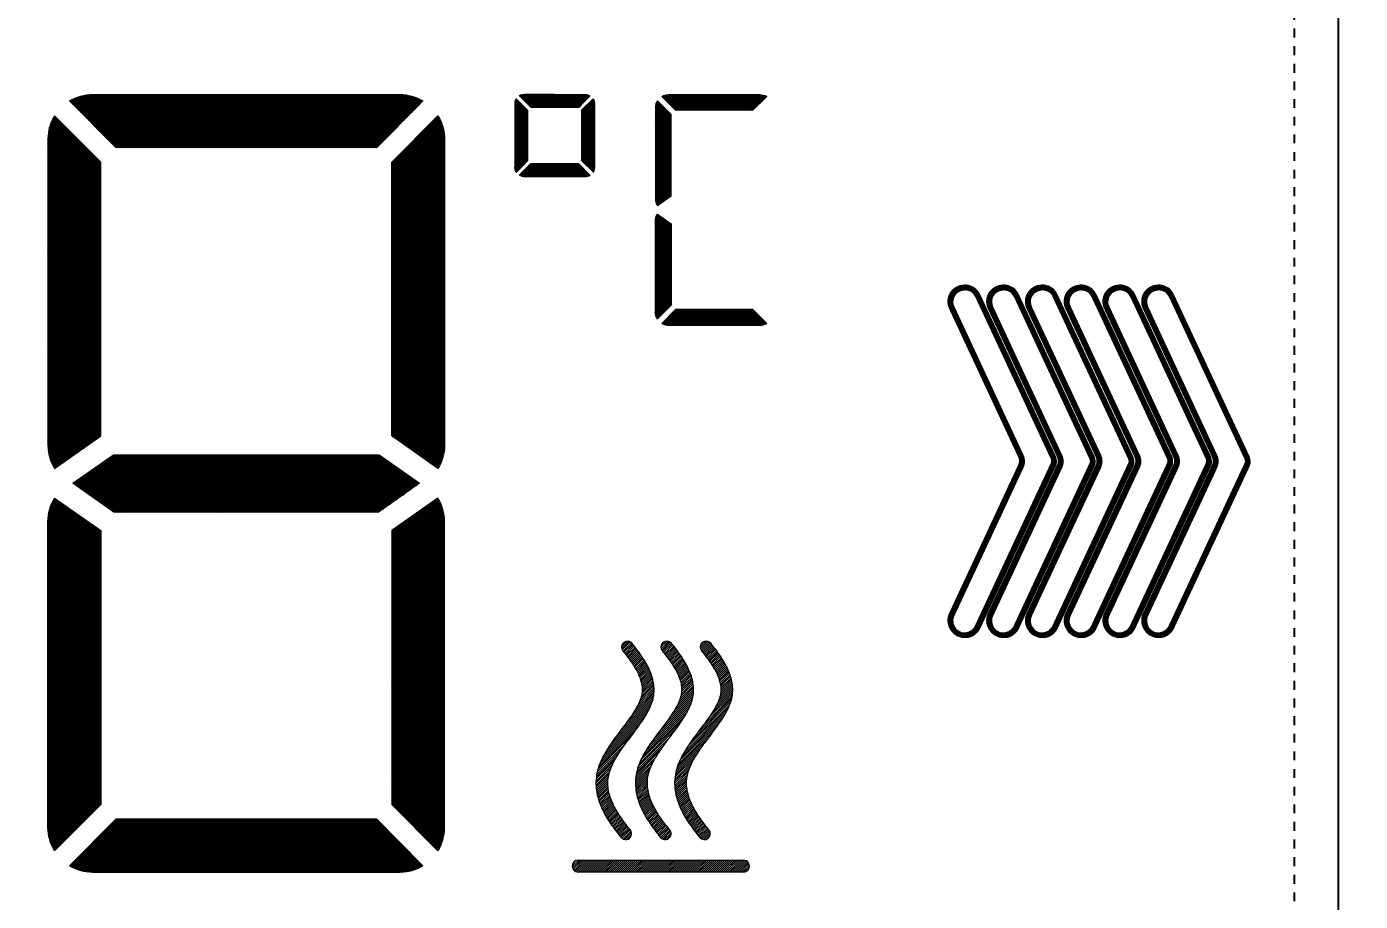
# Model space of a CAD drawing. Header units: inches. Extents: x 780 to 990, y -100 to 199.
# Drawn here: x 868.01 to 898.27, y 122.88 to 142.73 of the extents above; entities that cross this region are included whole.
import ezdxf

# ---------------------------------------------------------------- set-up
doc = ezdxf.new("R2010")
doc.units = ezdxf.units.IN
doc.header["$MEASUREMENT"] = 0
doc.linetypes.add('DOT', pattern=[0.2, 0.1, -0.1])
doc.layers.add('05___PRT_ALL_DTM_CSYS', color=7, linetype='Continuous')
doc.layers.add('DWG', color=7, linetype='Continuous')
doc.styles.get("Standard").update_dxf_attribs({"font": 'arial.ttf'})
doc.dimstyles.get("Standard").update_dxf_attribs({"dimtxt": 3, "dimasz": 3, "dimexe": 0.18, "dimexo": 0.0625, "dimgap": 0.09, "dimtad": 1, "dimzin": 0, "dimdsep": 46, "dimtxsty": 'Standard', "dimcen": 0.09, "dimadec": 0, "dimazin": 0, "dimtfac": 1, "dimtofl": 0, "dimtmove": 0, "dimatfit": 3, "dimfxl": 1, "dimtolj": 1, "dimtzin": 0, "dimarcsym": 0})
pattern_1 = [(45, (0, 0), (-0.0008838834765, 0.0008838834765), [])]

# ---------------------------------------------------------------- blocks, each defined once
blk = doc.blocks.new('*D8')
at = {"color": 0, "lineweight": -2, "transparency": 16777216}
for p, q in [((897.832, 156.881), (935.595, 156.881)), ((935.415, 153.881), (935.415, 103.881)), ((897.832, 100.881), (935.595, 100.881))]:
    blk.add_line(p, q, dxfattribs=at)
at = {"color": 0, "transparency": 16777216}
for points in [[(934.915, 153.881), (935.915, 153.881), (935.415, 156.881)], [(934.915, 103.881), (935.915, 103.881), (935.415, 100.881)]]:
    blk.add_solid(points, dxfattribs=at)
at = {"layer": 'Defpoints', "color": 0, "transparency": 16777216}
for p in [(897.77, 156.881), (897.77, 100.881), (935.415, 100.881)]:
    blk.add_point(p, dxfattribs=at)
at = {"color": 0, "transparency": 16777216, "insert": (933.793, 128.881), "char_height": 3, "attachment_point": 5, "rotation": 90}
blk.add_mtext('\\A1;56.00', dxfattribs=at)
blk = doc.blocks.new('*D9')
at = {"color": 0, "lineweight": -2, "transparency": 16777216}
for p, q in [((896.832, 155.881), (928.097, 155.881)), ((927.917, 152.881), (927.917, 104.881)), ((896.832, 101.881), (928.097, 101.881))]:
    blk.add_line(p, q, dxfattribs=at)
at = {"color": 0, "transparency": 16777216}
for points in [[(927.417, 152.881), (928.417, 152.881), (927.917, 155.881)], [(927.417, 104.881), (928.417, 104.881), (927.917, 101.881)]]:
    blk.add_solid(points, dxfattribs=at)
at = {"layer": 'Defpoints', "color": 0, "transparency": 16777216}
for p in [(896.77, 155.881), (896.77, 101.881), (927.917, 101.881)]:
    blk.add_point(p, dxfattribs=at)
at = {"color": 0, "transparency": 16777216, "insert": (926.295, 128.881), "char_height": 3, "attachment_point": 5, "rotation": 90}
blk.add_mtext('\\A1;54.00', dxfattribs=at)

msp = doc.modelspace()

# ---------------------------------------------------------------- hatches: boundary and pattern name
h = msp.add_hatch()
h.set_pattern_fill('ANSI31', color=256, scale=0.01)
h.set_pattern_definition(pattern_1)
edge = h.paths.add_edge_path()
edge.add_line((880.606, 140.257), (880.606, 140.829))
edge.add_line((880.606, 140.829), (880.861, 141.084))
edge.add_arc((880.679, 140.973), 0.213, 0, 31.6747, ccw=False)
edge.add_line((880.892, 140.973), (880.892, 140.257))
edge.add_line((880.892, 140.257), (880.892, 139.541))
edge.add_arc((880.679, 139.541), 0.213, -31.6747, 0, ccw=False)
edge.add_line((880.861, 139.429), (880.606, 139.685))
edge.add_line((880.606, 139.685), (880.606, 140.257))
edge = h.paths.add_edge_path()
edge.add_line((879.375, 140.257), (879.375, 139.685))
edge.add_line((879.375, 139.685), (879.12, 139.429))
edge.add_arc((879.302, 139.541), 0.213, 180, 211.6747, ccw=False)
edge.add_line((879.089, 139.541), (879.089, 140.257))
edge.add_line((879.089, 140.257), (879.089, 140.973))
edge.add_arc((879.302, 140.973), 0.213, 148.3253, 180, ccw=False)
edge.add_line((879.12, 141.084), (879.375, 140.829))
edge.add_line((879.375, 140.829), (879.375, 140.257))
edge = h.paths.add_edge_path()
edge.add_line((879.302, 139.328), (880.679, 139.328))
edge.add_arc((880.679, 139.541), 0.213, 270, 300.993)
edge.add_line((880.789, 139.359), (880.535, 139.614))
edge.add_line((880.535, 139.614), (879.446, 139.614))
edge.add_line((879.446, 139.614), (879.192, 139.359))
edge.add_arc((879.302, 139.541), 0.213, 239.007, 270)
edge = h.paths.add_edge_path()
edge.add_line((879.192, 141.155), (879.446, 140.899))
edge.add_line((879.446, 140.899), (880.535, 140.899))
edge.add_line((880.535, 140.899), (880.789, 141.155))
edge.add_arc((880.679, 140.973), 0.213, 59.007, 90)
edge.add_line((880.679, 141.185), (879.302, 141.185))
edge.add_arc((879.302, 140.973), 0.213, 90, 120.993)
edge = h.paths.add_edge_path(flags=17)
edge.add_line((879.12, 141.084), (879.375, 140.829))
h = msp.add_hatch()
h.set_pattern_fill('ANSI31', color=256, scale=0.01)
h.set_pattern_definition(pattern_1)
h.paths.add_polyline_path([(888.954, 136.325), (890.521, 132.962, -0.221646), (890.521, 132.768), (888.954, 129.405, 1.01147), (889.639, 129.096), (891.351, 132.768, 0.221715), (891.351, 132.962), (889.635, 136.643, 0.999868)])
h.paths.add_polyline_path([(889.544, 136.6), (891.261, 132.92, -0.221683), (891.261, 132.81), (889.547, 129.137, -1.013416), (889.044, 129.363), (890.612, 132.726, 0.221646), (890.612, 133.005), (889.044, 136.367, -0.999856)], flags=16)
h.paths.add_polyline_path([(889.833, 136.325), (891.401, 132.962, -0.221646), (891.401, 132.768), (889.833, 129.405, 1.01147), (890.518, 129.096), (892.231, 132.768, 0.221715), (892.231, 132.962), (890.514, 136.643, 0.999868)])
h.paths.add_polyline_path([(890.424, 136.6), (892.14, 132.92, -0.221683), (892.14, 132.81), (890.427, 129.137, -1.013416), (889.924, 129.363), (891.491, 132.726, 0.221646), (891.491, 133.005), (889.924, 136.367, -0.999857)], flags=16)
h.paths.add_polyline_path([(890.713, 136.325), (892.28, 132.962, -0.221646), (892.28, 132.768), (890.713, 129.405, 1.01147), (891.397, 129.096), (893.11, 132.768, 0.221715), (893.11, 132.962), (891.394, 136.643, 0.999868)])
h.paths.add_polyline_path([(891.303, 136.6), (893.019, 132.92, -0.221683), (893.019, 132.81), (891.306, 129.137, -1.013416), (890.803, 129.363), (892.371, 132.726, 0.221646), (892.371, 133.005), (890.803, 136.367, -0.999856)], flags=16)
h.paths.add_polyline_path([(891.592, 136.325), (893.16, 132.962, -0.221646), (893.16, 132.768), (891.592, 129.405, 1.01147), (892.277, 129.096), (893.989, 132.768, 0.221715), (893.989, 132.962), (892.273, 136.643, 0.999868)])
h.paths.add_polyline_path([(892.182, 136.6), (893.899, 132.92, -0.221683), (893.899, 132.81), (892.186, 129.137, -1.013416), (891.683, 129.363), (893.25, 132.726, 0.221646), (893.25, 133.005), (891.683, 136.367, -0.999857)], flags=16)
h.paths.add_polyline_path([(892.471, 136.325), (894.039, 132.962, -0.221646), (894.039, 132.768), (892.471, 129.405, 1.01147), (893.156, 129.096), (894.869, 132.768, 0.221715), (894.869, 132.962), (893.153, 136.643, 0.999868)])
h.paths.add_polyline_path([(893.062, 136.6), (894.778, 132.92, -0.221683), (894.778, 132.81), (893.065, 129.137, -1.013416), (892.562, 129.363), (894.13, 132.726, 0.221646), (894.13, 133.005), (892.562, 136.367, -0.999856)], flags=16)
h.paths.add_polyline_path([(893.351, 136.325), (894.918, 132.962, -0.221646), (894.918, 132.768), (893.351, 129.405, 1.01147), (894.035, 129.096), (895.748, 132.768, 0.221715), (895.748, 132.962), (894.032, 136.643, 0.999868)])
h.paths.add_polyline_path([(893.941, 136.6), (895.658, 132.92, -0.221683), (895.658, 132.81), (893.944, 129.137, -1.013416), (893.441, 129.363), (895.009, 132.726, 0.221646), (895.009, 133.005), (893.441, 136.367, -0.999857)], flags=16)
at = {"layer": '05___PRT_ALL_DTM_CSYS'}
h = msp.add_hatch(dxfattribs=at)
h.set_pattern_fill('ANSI31', color=256, scale=0.01)
h.set_pattern_definition([(45, (-2882.125237, 1533.25962), (-0.0224506403, 0.0224506403), [])])
h.paths.add_polyline_path([(848.243, 139.985), (851.414, 139.985), (852.463, 141.041, 0.136063), (851.942, 141.185), (848.243, 141.185), (844.967, 141.185, 0.136063), (844.446, 141.041), (845.495, 139.985)])
h.paths.add_polyline_path([(845.155, 139.649), (844.105, 140.705, 0.139094), (843.954, 140.173), (843.954, 133.233, 0.139094), (844.105, 132.701), (845.155, 133.439)])
h.paths.add_polyline_path([(852.954, 140.173, 0.139094), (852.804, 140.705), (851.754, 139.649), (851.754, 133.439), (852.804, 132.701, 0.139094), (852.954, 133.233)])
h.paths.add_polyline_path([(848.243, 133.012), (845.442, 133.012), (844.522, 132.365), (845.451, 131.712), (848.243, 131.712), (851.458, 131.712), (852.387, 132.365), (851.467, 133.012)])
h.paths.add_polyline_path([(843.954, 124.557, 0.139094), (844.105, 124.026), (845.155, 125.081), (845.155, 131.291), (844.105, 132.029, 0.139094), (843.954, 131.498)])
h.paths.add_polyline_path([(848.243, 124.745), (845.495, 124.745), (844.446, 123.689, 0.136063), (844.967, 123.545), (848.243, 123.545), (851.942, 123.545, 0.136063), (852.463, 123.689), (851.414, 124.745)])
h.paths.add_polyline_path([(852.954, 131.498, 0.139094), (852.804, 132.029), (851.754, 131.291), (851.754, 125.081), (852.804, 124.026, 0.139094), (852.954, 124.557)])
h.paths.add_polyline_path([(859.098, 139.985), (862.27, 139.985), (863.319, 141.041, 0.136063), (862.797, 141.185), (859.098, 141.185), (855.822, 141.185, 0.136063), (855.301, 141.041), (856.35, 139.985)])
h.paths.add_polyline_path([(856.01, 139.649), (854.961, 140.705, 0.139094), (854.81, 140.173), (854.81, 133.233, 0.139094), (854.961, 132.701), (856.01, 133.439)])
h.paths.add_polyline_path([(859.098, 133.012), (856.297, 133.012), (855.377, 132.365), (856.306, 131.712), (859.098, 131.712), (862.314, 131.712), (863.242, 132.365), (862.322, 133.012)])
h.paths.add_polyline_path([(862.61, 133.439), (863.659, 132.701, 0.139094), (863.81, 133.233), (863.81, 140.173, 0.139094), (863.659, 140.705), (862.61, 139.649)])
h.paths.add_polyline_path([(862.61, 125.081), (863.659, 124.026, 0.139094), (863.81, 124.557), (863.81, 131.498, 0.139094), (863.659, 132.029), (862.61, 131.291)])
h.paths.add_polyline_path([(859.098, 124.745), (856.35, 124.745), (855.301, 123.689, 0.136063), (855.822, 123.545), (859.098, 123.545), (862.797, 123.545, 0.136063), (863.319, 123.689), (862.27, 124.745)])
h.paths.add_polyline_path([(856.01, 131.291), (854.961, 132.029, 0.139094), (854.81, 131.498), (854.81, 124.557, 0.139094), (854.961, 124.026), (856.01, 125.081)])
h.paths.add_polyline_path([(872.779, 139.985), (875.951, 139.985), (877, 141.041, 0.136063), (876.478, 141.185), (872.779, 141.185), (869.503, 141.185, 0.136063), (868.982, 141.041), (870.031, 139.985)])
h.paths.add_polyline_path([(869.691, 139.649), (868.641, 140.705, 0.139094), (868.491, 140.173), (868.491, 133.233, 0.139094), (868.641, 132.701), (869.691, 133.439)])
h.paths.add_polyline_path([(876.29, 133.439), (877.34, 132.701, 0.139094), (877.491, 133.233), (877.491, 140.173, 0.139094), (877.34, 140.705), (876.291, 139.649)])
h.paths.add_polyline_path([(875.994, 131.712), (876.923, 132.365), (876.003, 133.012), (872.779, 133.012), (869.978, 133.012), (869.058, 132.365), (869.987, 131.712), (872.779, 131.712)])
h.paths.add_polyline_path([(869.691, 131.291), (868.641, 132.029, 0.139094), (868.491, 131.498), (868.491, 124.557, 0.139094), (868.641, 124.026), (869.691, 125.081)])
h.paths.add_polyline_path([(870.031, 124.745), (868.982, 123.689, 0.136063), (869.503, 123.545), (872.779, 123.545), (876.478, 123.545, 0.136063), (877, 123.689), (875.951, 124.745), (872.779, 124.745)])
h.paths.add_polyline_path([(876.291, 125.081), (877.34, 124.026, 0.139094), (877.491, 124.557), (877.491, 131.498, 0.139094), (877.34, 132.029), (876.29, 131.291)])
h = msp.add_hatch(dxfattribs=at)
h.set_pattern_fill('ANSI31', color=256, scale=0.01)
h.set_pattern_definition([(45, (-3145.08104, 1452.545143), (-0.0224506403, 0.0224506403), [])])
edge = h.paths.add_edge_path()
edge.add_arc((882.574, 138.311), 0.3, 148.3253, 180, ccw=False)
edge.add_line((882.319, 138.469), (882.63, 138.25))
edge.add_line((882.63, 138.25), (882.63, 136.407))
edge.add_line((882.63, 136.407), (882.319, 136.094))
edge.add_arc((882.574, 136.251), 0.3, 180, 211.6747, ccw=False)
edge.add_line((882.274, 136.251), (882.274, 138.311))
edge = h.paths.add_edge_path()
edge.add_line((883.547, 135.951), (884.644, 135.951))
edge.add_arc((884.644, 136.251), 0.3, 270, 300.993)
edge.add_line((884.799, 135.994), (884.488, 136.307))
edge.add_line((884.488, 136.307), (883.547, 136.307))
edge.add_line((883.547, 136.307), (882.731, 136.307))
edge.add_line((882.731, 136.307), (882.42, 135.994))
edge.add_arc((882.574, 136.251), 0.3, 239.007, 270)
edge.add_line((882.574, 135.951), (883.547, 135.951))
edge = h.paths.add_edge_path()
edge.add_arc((882.574, 138.826), 0.3, 180, 211.6747)
edge.add_line((882.319, 138.668), (882.63, 138.887))
edge.add_line((882.63, 138.887), (882.63, 140.73))
edge.add_line((882.63, 140.73), (882.319, 141.043))
edge.add_arc((882.574, 140.885), 0.3, 148.3253, 180)
edge.add_line((882.274, 140.885), (882.274, 138.826))
edge = h.paths.add_edge_path()
edge.add_line((883.547, 141.185), (884.644, 141.185))
edge.add_arc((884.644, 140.885), 0.3, 59.007, 90, ccw=False)
edge.add_line((884.799, 141.143), (884.488, 140.829))
edge.add_line((884.488, 140.829), (883.547, 140.829))
edge.add_line((883.547, 140.829), (882.731, 140.829))
edge.add_line((882.731, 140.829), (882.42, 141.143))
edge.add_arc((882.574, 140.885), 0.3, 90, 120.993, ccw=False)
edge.add_line((882.574, 141.185), (883.547, 141.185))
at = {"layer": '05___PRT_ALL_DTM_CSYS', "lineweight": 0}
h = msp.add_hatch(dxfattribs=at)
h.set_pattern_fill('ANSI31', color=256, scale=0.01)
h.set_pattern_definition([(45, (-1178.427224, 449.435252), (-0.0224506403, 0.0224506403), [])])
h.paths.add_polyline_path([(881.945, 126.929), (881.967, 126.961), (881.989, 126.994), (882.01, 127.026), (882.031, 127.059), (882.051, 127.092), (882.071, 127.126), (882.09, 127.16), (882.108, 127.194), (882.126, 127.229), (882.143, 127.264), (882.159, 127.299), (882.174, 127.335), (882.188, 127.372), (882.201, 127.409), (882.212, 127.446), (882.222, 127.483), (882.23, 127.522), (882.236, 127.56), (882.241, 127.599), (882.244, 127.637), (882.245, 127.676), (882.244, 127.715), (882.242, 127.754), (882.238, 127.793), (882.232, 127.831), (882.225, 127.87), (882.216, 127.908), (882.207, 127.945), (882.195, 127.983), (882.183, 128.02), (882.17, 128.056), (882.155, 128.092), (882.14, 128.128), (882.124, 128.164), (882.107, 128.199), (882.089, 128.233), (882.071, 128.268), (882.051, 128.301), (882.032, 128.335), (882.011, 128.368), (881.99, 128.401), (881.969, 128.434), (881.947, 128.466), (881.925, 128.498), (881.902, 128.53), (881.879, 128.561), (881.856, 128.592), (881.832, 128.623), (881.809, 128.654), (881.784, 128.684), (881.76, 128.715), (881.744, 128.734, 1), (881.535, 128.563), (881.55, 128.544), (881.573, 128.516), (881.596, 128.487), (881.619, 128.458), (881.641, 128.429), (881.662, 128.4), (881.683, 128.371), (881.704, 128.342), (881.725, 128.313), (881.744, 128.284), (881.763, 128.255), (881.782, 128.225), (881.8, 128.196), (881.818, 128.166), (881.834, 128.137), (881.85, 128.107), (881.865, 128.078), (881.88, 128.048), (881.893, 128.019), (881.906, 127.989), (881.918, 127.96), (881.928, 127.931), (881.938, 127.902), (881.946, 127.873), (881.954, 127.844), (881.96, 127.816), (881.966, 127.787), (881.97, 127.76), (881.972, 127.732), (881.974, 127.705), (881.975, 127.678), (881.974, 127.651), (881.972, 127.624), (881.969, 127.598), (881.964, 127.572), (881.959, 127.546), (881.952, 127.519), (881.944, 127.492), (881.934, 127.464), (881.923, 127.436), (881.911, 127.407), (881.898, 127.378), (881.884, 127.349), (881.869, 127.32), (881.853, 127.291), (881.837, 127.261), (881.819, 127.231), (881.801, 127.202), (881.782, 127.172), (881.763, 127.142), (881.743, 127.112), (881.723, 127.082), (881.702, 127.052), (881.68, 127.022), (881.659, 126.992), (881.637, 126.962), (881.614, 126.931), (881.592, 126.901), (881.569, 126.87), (881.546, 126.84), (881.523, 126.809), (881.499, 126.778), (881.476, 126.746), (881.452, 126.715), (881.428, 126.683), (881.405, 126.651), (881.381, 126.619), (881.357, 126.587), (881.333, 126.554), (881.309, 126.521), (881.286, 126.487), (881.262, 126.453), (881.239, 126.418), (881.216, 126.383), (881.193, 126.347), (881.17, 126.311), (881.148, 126.274), (881.126, 126.236), (881.104, 126.197), (881.084, 126.158), (881.063, 126.117), (881.044, 126.076), (881.025, 126.033), (881.008, 125.989), (880.991, 125.944), (880.976, 125.898), (880.962, 125.85), (880.951, 125.801), (880.941, 125.75), (880.934, 125.699), (880.929, 125.648), (880.926, 125.597), (880.926, 125.546), (880.928, 125.495), (880.932, 125.445), (880.938, 125.396), (880.946, 125.347), (880.955, 125.299), (880.967, 125.252), (880.98, 125.205), (880.994, 125.16), (881.009, 125.116), (881.026, 125.072), (881.043, 125.03), (881.062, 124.988), (881.081, 124.947), (881.101, 124.907), (881.122, 124.867), (881.143, 124.829), (881.165, 124.791), (881.188, 124.753), (881.21, 124.717), (881.234, 124.681), (881.257, 124.645), (881.281, 124.61), (881.306, 124.575), (881.33, 124.541), (881.355, 124.508), (881.38, 124.474), (881.406, 124.441), (881.431, 124.409), (881.457, 124.377), (881.483, 124.345), (881.495, 124.329, 1), (881.704, 124.501), (881.692, 124.516), (881.667, 124.546), (881.643, 124.577), (881.619, 124.607), (881.595, 124.638), (881.571, 124.669), (881.548, 124.7), (881.526, 124.732), (881.503, 124.764), (881.481, 124.796), (881.46, 124.828), (881.438, 124.861), (881.418, 124.894), (881.398, 124.928), (881.378, 124.961), (881.36, 124.995), (881.341, 125.03), (881.324, 125.065), (881.307, 125.1), (881.292, 125.136), (881.277, 125.172), (881.263, 125.208), (881.25, 125.245), (881.239, 125.282), (881.228, 125.319), (881.219, 125.357), (881.211, 125.395), (881.205, 125.434), (881.2, 125.473), (881.197, 125.511), (881.196, 125.55), (881.196, 125.589), (881.198, 125.628), (881.202, 125.667), (881.207, 125.705), (881.215, 125.744), (881.224, 125.781), (881.234, 125.819), (881.246, 125.856), (881.26, 125.893), (881.274, 125.929), (881.29, 125.964), (881.306, 126), (881.324, 126.034), (881.342, 126.069), (881.361, 126.103), (881.38, 126.137), (881.4, 126.17), (881.421, 126.203), (881.442, 126.236), (881.463, 126.268), (881.485, 126.301), (881.507, 126.333), (881.53, 126.365), (881.552, 126.396), (881.575, 126.428), (881.598, 126.459), (881.621, 126.491), (881.645, 126.522), (881.668, 126.553), (881.691, 126.584), (881.715, 126.615), (881.738, 126.646), (881.762, 126.677), (881.785, 126.708), (881.808, 126.74), (881.832, 126.771), (881.855, 126.802), (881.878, 126.834), (881.9, 126.865), (881.923, 126.897)])
h.paths.add_polyline_path([(882.657, 126.677), (882.68, 126.708), (882.704, 126.74), (882.727, 126.771), (882.75, 126.802), (882.773, 126.834), (882.796, 126.865), (882.818, 126.897), (882.84, 126.929), (882.862, 126.961), (882.884, 126.994), (882.905, 127.026), (882.926, 127.059), (882.946, 127.092), (882.966, 127.126), (882.985, 127.16), (883.004, 127.194), (883.021, 127.229), (883.038, 127.264), (883.054, 127.299), (883.069, 127.335), (883.083, 127.372), (883.096, 127.409), (883.107, 127.446), (883.117, 127.483), (883.125, 127.522), (883.131, 127.56), (883.136, 127.599), (883.139, 127.637), (883.14, 127.676), (883.139, 127.715), (883.137, 127.754), (883.133, 127.793), (883.127, 127.831), (883.12, 127.87), (883.112, 127.908), (883.102, 127.945), (883.091, 127.983), (883.078, 128.02), (883.065, 128.056), (883.051, 128.092), (883.035, 128.128), (883.019, 128.164), (883.002, 128.199), (882.984, 128.233), (882.966, 128.268), (882.947, 128.301), (882.927, 128.335), (882.907, 128.368), (882.886, 128.401), (882.864, 128.434), (882.842, 128.466), (882.82, 128.498), (882.798, 128.53), (882.775, 128.561), (882.751, 128.592), (882.728, 128.623), (882.704, 128.654), (882.68, 128.684), (882.655, 128.715), (882.639, 128.734, 1), (882.43, 128.563), (882.446, 128.544), (882.469, 128.516), (882.491, 128.487), (882.514, 128.458), (882.536, 128.429), (882.558, 128.4), (882.579, 128.371), (882.6, 128.342), (882.62, 128.313), (882.64, 128.284), (882.659, 128.255), (882.677, 128.225), (882.695, 128.196), (882.713, 128.166), (882.73, 128.137), (882.745, 128.107), (882.761, 128.078), (882.775, 128.048), (882.789, 128.019), (882.801, 127.989), (882.813, 127.96), (882.824, 127.931), (882.833, 127.902), (882.842, 127.873), (882.849, 127.844), (882.856, 127.816), (882.861, 127.787), (882.865, 127.76), (882.868, 127.732), (882.869, 127.705), (882.87, 127.678), (882.869, 127.651), (882.867, 127.624), (882.864, 127.598), (882.86, 127.572), (882.854, 127.546), (882.847, 127.519), (882.839, 127.492), (882.829, 127.464), (882.819, 127.436), (882.807, 127.407), (882.794, 127.378), (882.78, 127.349), (882.765, 127.32), (882.749, 127.291), (882.732, 127.261), (882.715, 127.231), (882.696, 127.202), (882.678, 127.172), (882.658, 127.142), (882.638, 127.112), (882.618, 127.082), (882.597, 127.052), (882.576, 127.022), (882.554, 126.992), (882.532, 126.962), (882.51, 126.931), (882.487, 126.901), (882.464, 126.87), (882.441, 126.84), (882.418, 126.809), (882.395, 126.778), (882.371, 126.746), (882.347, 126.715), (882.324, 126.683), (882.3, 126.651), (882.276, 126.619), (882.252, 126.587), (882.228, 126.554), (882.205, 126.521), (882.181, 126.487), (882.157, 126.453), (882.134, 126.418), (882.111, 126.383), (882.088, 126.347), (882.065, 126.311), (882.043, 126.274), (882.021, 126.236), (882, 126.197), (881.979, 126.158), (881.959, 126.117), (881.939, 126.076), (881.92, 126.033), (881.903, 125.989), (881.886, 125.944), (881.871, 125.898), (881.858, 125.85), (881.846, 125.801), (881.836, 125.75), (881.829, 125.699), (881.824, 125.648), (881.821, 125.597), (881.821, 125.546), (881.823, 125.495), (881.827, 125.445), (881.833, 125.396), (881.841, 125.347), (881.851, 125.299), (881.862, 125.252), (881.875, 125.205), (881.889, 125.16), (881.905, 125.116), (881.921, 125.072), (881.939, 125.03), (881.957, 124.988), (881.976, 124.947), (881.996, 124.907), (882.017, 124.867), (882.039, 124.829), (882.06, 124.791), (882.083, 124.753), (882.106, 124.717), (882.129, 124.681), (882.153, 124.645), (882.177, 124.61), (882.201, 124.575), (882.226, 124.541), (882.25, 124.508), (882.276, 124.474), (882.301, 124.441), (882.326, 124.409), (882.352, 124.377), (882.378, 124.345), (882.391, 124.329, 1), (882.599, 124.501), (882.587, 124.516), (882.562, 124.546), (882.538, 124.577), (882.514, 124.607), (882.49, 124.638), (882.467, 124.669), (882.444, 124.7), (882.421, 124.732), (882.398, 124.764), (882.376, 124.796), (882.355, 124.828), (882.334, 124.861), (882.313, 124.894), (882.293, 124.928), (882.274, 124.961), (882.255, 124.995), (882.237, 125.03), (882.219, 125.065), (882.203, 125.1), (882.187, 125.136), (882.172, 125.172), (882.158, 125.208), (882.146, 125.245), (882.134, 125.282), (882.123, 125.319), (882.114, 125.357), (882.107, 125.395), (882.1, 125.434), (882.096, 125.473), (882.092, 125.511), (882.091, 125.55), (882.091, 125.589), (882.093, 125.628), (882.097, 125.667), (882.103, 125.705), (882.11, 125.744), (882.119, 125.781), (882.13, 125.819), (882.142, 125.856), (882.155, 125.893), (882.17, 125.929), (882.185, 125.964), (882.202, 126), (882.219, 126.034), (882.237, 126.069), (882.256, 126.103), (882.276, 126.137), (882.296, 126.17), (882.316, 126.203), (882.337, 126.236), (882.359, 126.268), (882.38, 126.301), (882.403, 126.333), (882.425, 126.365), (882.448, 126.396), (882.47, 126.428), (882.493, 126.459), (882.517, 126.491), (882.54, 126.522), (882.563, 126.553), (882.587, 126.584), (882.61, 126.615), (882.634, 126.646)])
h.paths.add_polyline_path([(883.315, 126.365), (883.338, 126.396), (883.361, 126.428), (883.384, 126.459), (883.407, 126.491), (883.43, 126.522), (883.453, 126.553), (883.477, 126.584), (883.5, 126.615), (883.524, 126.646), (883.547, 126.677), (883.571, 126.709), (883.594, 126.74), (883.617, 126.771), (883.64, 126.802), (883.663, 126.834), (883.686, 126.866), (883.708, 126.897), (883.731, 126.929), (883.752, 126.961), (883.774, 126.994), (883.795, 127.027), (883.816, 127.059), (883.836, 127.093), (883.856, 127.126), (883.875, 127.16), (883.894, 127.194), (883.912, 127.229), (883.928, 127.264), (883.944, 127.3), (883.959, 127.336), (883.973, 127.372), (883.986, 127.409), (883.997, 127.446), (884.007, 127.484), (884.015, 127.522), (884.022, 127.56), (884.026, 127.599), (884.029, 127.638), (884.03, 127.677), (884.029, 127.716), (884.027, 127.754), (884.023, 127.793), (884.017, 127.832), (884.01, 127.87), (884.002, 127.908), (883.992, 127.946), (883.981, 127.983), (883.969, 128.02), (883.955, 128.056), (883.941, 128.093), (883.926, 128.128), (883.909, 128.164), (883.892, 128.199), (883.875, 128.233), (883.856, 128.268), (883.837, 128.302), (883.817, 128.335), (883.797, 128.368), (883.776, 128.401), (883.755, 128.434), (883.733, 128.466), (883.71, 128.498), (883.688, 128.53), (883.665, 128.561), (883.642, 128.592), (883.618, 128.623), (883.594, 128.654), (883.57, 128.685), (883.545, 128.715), (883.529, 128.735, 1), (883.32, 128.563), (883.336, 128.545), (883.359, 128.516), (883.382, 128.487), (883.404, 128.458), (883.426, 128.43), (883.448, 128.401), (883.469, 128.372), (883.49, 128.343), (883.51, 128.313), (883.53, 128.284), (883.549, 128.255), (883.568, 128.225), (883.586, 128.196), (883.603, 128.167), (883.62, 128.137), (883.636, 128.108), (883.651, 128.078), (883.665, 128.048), (883.679, 128.019), (883.691, 127.99), (883.703, 127.96), (883.714, 127.931), (883.723, 127.902), (883.732, 127.873), (883.739, 127.844), (883.746, 127.816), (883.751, 127.788), (883.755, 127.76), (883.758, 127.732), (883.76, 127.705), (883.76, 127.678), (883.759, 127.651), (883.757, 127.625), (883.754, 127.598), (883.75, 127.572), (883.744, 127.546), (883.737, 127.519), (883.729, 127.492), (883.72, 127.464), (883.709, 127.436), (883.697, 127.407), (883.684, 127.378), (883.67, 127.349), (883.655, 127.32), (883.639, 127.291), (883.622, 127.261), (883.605, 127.232), (883.587, 127.202), (883.568, 127.172), (883.548, 127.142), (883.529, 127.112), (883.508, 127.082), (883.487, 127.052), (883.466, 127.022), (883.444, 126.992), (883.422, 126.962), (883.4, 126.932), (883.377, 126.901), (883.354, 126.871), (883.331, 126.84), (883.308, 126.809), (883.285, 126.778), (883.261, 126.747), (883.238, 126.715), (883.214, 126.684), (883.19, 126.652), (883.166, 126.619), (883.142, 126.587), (883.119, 126.554), (883.095, 126.521), (883.071, 126.487), (883.048, 126.453), (883.024, 126.418), (883.001, 126.383), (882.978, 126.347), (882.956, 126.311), (882.933, 126.274), (882.911, 126.236), (882.89, 126.197), (882.869, 126.158), (882.849, 126.117), (882.829, 126.076), (882.811, 126.033), (882.793, 125.989), (882.777, 125.944), (882.762, 125.898), (882.748, 125.85), (882.736, 125.801), (882.727, 125.75), (882.719, 125.7), (882.714, 125.648), (882.711, 125.597), (882.711, 125.546), (882.713, 125.496), (882.717, 125.445), (882.723, 125.396), (882.731, 125.347), (882.741, 125.299), (882.752, 125.252), (882.765, 125.206), (882.779, 125.16), (882.795, 125.116), (882.811, 125.072), (882.829, 125.03), (882.847, 124.988), (882.867, 124.947), (882.887, 124.907), (882.907, 124.868), (882.929, 124.829), (882.951, 124.791), (882.973, 124.754), (882.996, 124.717), (883.019, 124.681), (883.043, 124.645), (883.067, 124.61), (883.091, 124.576), (883.116, 124.541), (883.141, 124.508), (883.166, 124.475), (883.191, 124.442), (883.217, 124.409), (883.242, 124.377), (883.268, 124.345), (883.281, 124.33, 1), (883.489, 124.502), (883.477, 124.516), (883.453, 124.546), (883.428, 124.577), (883.404, 124.607), (883.38, 124.638), (883.357, 124.669), (883.334, 124.701), (883.311, 124.732), (883.289, 124.764), (883.267, 124.796), (883.245, 124.829), (883.224, 124.861), (883.203, 124.894), (883.183, 124.928), (883.164, 124.962), (883.145, 124.996), (883.127, 125.03), (883.11, 125.065), (883.093, 125.1), (883.077, 125.136), (883.062, 125.172), (883.049, 125.208), (883.036, 125.245), (883.024, 125.282), (883.014, 125.32), (883.005, 125.357), (882.997, 125.396), (882.991, 125.434), (882.986, 125.473), (882.983, 125.512), (882.981, 125.55), (882.981, 125.589), (882.983, 125.628), (882.987, 125.667), (882.993, 125.706), (883, 125.744), (883.009, 125.782), (883.02, 125.819), (883.032, 125.856), (883.045, 125.893), (883.06, 125.929), (883.075, 125.965), (883.092, 126), (883.109, 126.035), (883.127, 126.069), (883.146, 126.103), (883.166, 126.137), (883.186, 126.17), (883.206, 126.203), (883.227, 126.236), (883.249, 126.269), (883.271, 126.301), (883.293, 126.333)])
h.paths.add_polyline_path([(884.273, 123.816), (880.521, 123.816, 1), (880.521, 123.545), (884.273, 123.545, 1)])

# ---------------------------------------------------------------- linework, layer by layer
at = {"color": 130, "linetype": 'Continuous'}
msp.add_line((897.77, 156.881), (897.77, 100.881), dxfattribs=at)
at = {"color": 10, "linetype": 'DOT', "ltscale": 2}
msp.add_lwpolyline([(896.77, 155.881), (896.77, 101.881), (829.77, 101.881), (829.77, 155.881)], close=True, dxfattribs=at)
at = {"lineweight": 0}
for points in [[(879.99, 141.185), (879.302, 141.185), (880.679, 141.185, -0.136063), (880.789, 141.155), (880.535, 140.899), (879.446, 140.899), (879.192, 141.155, -0.136063), (879.302, 141.185)], [(879.99, 139.328), (879.302, 139.328), (880.679, 139.328, 0.136063), (880.789, 139.359), (880.535, 139.614), (879.446, 139.614), (879.192, 139.359, 0.136063), (879.302, 139.328)]]:
    msp.add_lwpolyline(points, format="xyb", dxfattribs=at)
for points in [[(888.954, 129.405, 1.01147), (889.639, 129.096), (891.351, 132.768, 0.221646), (891.351, 132.962), (889.635, 136.643, 1), (888.954, 136.325), (890.521, 132.962, -0.221646), (890.521, 132.768)], [(889.833, 129.405, 1.01147), (890.518, 129.096), (892.231, 132.768, 0.221646), (892.231, 132.962), (890.514, 136.643, 1), (889.833, 136.325), (891.401, 132.962, -0.221646), (891.401, 132.768)], [(890.713, 129.405, 1.01147), (891.397, 129.096), (893.11, 132.768, 0.221646), (893.11, 132.962), (891.394, 136.643, 1), (890.713, 136.325), (892.28, 132.962, -0.221646), (892.28, 132.768)], [(891.592, 129.405, 1.01147), (892.277, 129.096), (893.989, 132.768, 0.221646), (893.989, 132.962), (892.273, 136.643, 1), (891.592, 136.325), (893.16, 132.962, -0.221646), (893.16, 132.768)], [(892.471, 129.405, 1.01147), (893.156, 129.096), (894.869, 132.768, 0.221646), (894.869, 132.962), (893.153, 136.643, 1), (892.471, 136.325), (894.039, 132.962, -0.221646), (894.039, 132.768)], [(893.351, 129.405, 1.01147), (894.035, 129.096), (895.748, 132.768, 0.221646), (895.748, 132.962), (894.032, 136.643, 1), (893.351, 136.325), (894.918, 132.962, -0.221646), (894.918, 132.768)], [(889.044, 129.363, 1.013416), (889.547, 129.137), (891.261, 132.81, 0.221646), (891.261, 132.92), (889.544, 136.6, 1), (889.044, 136.367), (890.612, 133.005, -0.221646), (890.612, 132.726)], [(889.924, 129.363, 1.013416), (890.427, 129.137), (892.14, 132.81, 0.221646), (892.14, 132.92), (890.424, 136.6, 0.999999), (889.924, 136.367), (891.491, 133.005, -0.221646), (891.491, 132.726)], [(890.803, 129.363, 1.013416), (891.306, 129.137), (893.019, 132.81, 0.221646), (893.019, 132.92), (891.303, 136.6, 1), (890.803, 136.367), (892.371, 133.005, -0.221646), (892.371, 132.726)], [(891.683, 129.363, 1.013416), (892.186, 129.137), (893.899, 132.81, 0.221646), (893.899, 132.92), (892.183, 136.6, 0.999999), (891.683, 136.367), (893.25, 133.005, -0.221646), (893.25, 132.726)], [(892.562, 129.363, 1.013416), (893.065, 129.137), (894.778, 132.81, 0.221646), (894.778, 132.92), (893.062, 136.6, 1), (892.562, 136.367), (894.13, 133.005, -0.221646), (894.13, 132.726)], [(893.441, 129.363, 1.013416), (893.944, 129.137), (895.658, 132.81, 0.221646), (895.658, 132.92), (893.941, 136.6, 0.999999), (893.441, 136.367), (895.009, 133.005, -0.221646), (895.009, 132.726)]]:
    msp.add_lwpolyline(points, format="xyb", close=True, dxfattribs=at)
for centre, start, end in [((880.521, 123.68), 90, 270), ((884.273, 123.68), 269.7258, 90)]:
    msp.add_arc(centre, 0.135, start, end, dxfattribs=at)
at = {"layer": '05___PRT_ALL_DTM_CSYS', "lineweight": 0}
for p, q in [((879.12, 141.084), (879.375, 140.829)), ((879.192, 141.155), (879.446, 140.899))]:
    msp.add_line(p, q, dxfattribs=at)
for points in [[(872.779, 141.185), (876.478, 141.185, -0.136063), (877, 141.041), (875.951, 139.985), (872.779, 139.985), (870.031, 139.985), (868.982, 141.041, -0.136063), (869.503, 141.185)], [(879.375, 140.257), (879.375, 139.685), (879.12, 139.429, -0.139094), (879.089, 139.541), (879.089, 140.257), (879.089, 140.973, -0.139094), (879.12, 141.084), (879.375, 140.829)], [(880.606, 140.257), (880.606, 140.829), (880.861, 141.084, -0.139094), (880.892, 140.973), (880.892, 140.257), (880.892, 139.541, -0.139094), (880.861, 139.429), (880.606, 139.685)], [(882.274, 138.826, 0.139094), (882.319, 138.668), (882.63, 138.887), (882.63, 140.73), (882.319, 141.043, 0.139094), (882.274, 140.885)], [(883.547, 141.185), (884.644, 141.185, -0.136063), (884.799, 141.143), (884.488, 140.829), (883.547, 140.829), (882.731, 140.829), (882.42, 141.143, -0.136063), (882.574, 141.185)], [(868.491, 133.233, 0.139094), (868.641, 132.701), (869.691, 133.439), (869.691, 139.649), (868.641, 140.705, 0.139094), (868.491, 140.173)], [(877.491, 133.233, -0.139094), (877.34, 132.701), (876.29, 133.439), (876.291, 139.649), (877.34, 140.705, -0.139094), (877.491, 140.173)], [(882.274, 138.311, -0.139094), (882.319, 138.469), (882.63, 138.25), (882.63, 136.407), (882.319, 136.094, -0.139094), (882.274, 136.251)], [(883.547, 135.951), (884.644, 135.951, 0.136063), (884.799, 135.994), (884.488, 136.307), (883.547, 136.307), (882.731, 136.307), (882.42, 135.994, 0.136063), (882.574, 135.951)], [(868.491, 131.498, -0.139094), (868.641, 132.029), (869.691, 131.291), (869.691, 125.081), (868.641, 124.026, -0.139094), (868.491, 124.557)], [(877.491, 131.498, 0.139094), (877.34, 132.029), (876.29, 131.291), (876.291, 125.081), (877.34, 124.026, 0.139094), (877.491, 124.557)], [(872.779, 123.545), (876.478, 123.545, 0.136063), (877, 123.689), (875.951, 124.745), (872.779, 124.745), (870.031, 124.745), (868.982, 123.689, 0.136063), (869.503, 123.545)]]:
    msp.add_lwpolyline(points, format="xyb", close=True, dxfattribs=at)
msp.add_lwpolyline([(872.779, 133.012), (876.003, 133.012), (876.923, 132.365), (875.994, 131.712), (872.779, 131.712), (869.987, 131.712), (869.058, 132.365), (869.978, 133.012)], close=True, dxfattribs=at)
at = {"layer": 'DWG', "lineweight": 0}
for points in [[(881.704, 124.501), (881.692, 124.516), (881.667, 124.546), (881.643, 124.577), (881.619, 124.607), (881.595, 124.638), (881.571, 124.669), (881.548, 124.7), (881.526, 124.732), (881.503, 124.764), (881.481, 124.796), (881.46, 124.828), (881.438, 124.861), (881.418, 124.894), (881.398, 124.928), (881.378, 124.961), (881.36, 124.995), (881.341, 125.03), (881.324, 125.065), (881.307, 125.1), (881.292, 125.136), (881.277, 125.172), (881.263, 125.208), (881.25, 125.245), (881.239, 125.282), (881.228, 125.319), (881.219, 125.357), (881.211, 125.395), (881.205, 125.434), (881.2, 125.473), (881.197, 125.511), (881.196, 125.55), (881.196, 125.589), (881.198, 125.628), (881.202, 125.667), (881.207, 125.705), (881.215, 125.744), (881.224, 125.781), (881.234, 125.819), (881.246, 125.856), (881.26, 125.893), (881.274, 125.929), (881.29, 125.964), (881.306, 126), (881.324, 126.034), (881.342, 126.069), (881.361, 126.103), (881.38, 126.137), (881.4, 126.17), (881.421, 126.203), (881.442, 126.236), (881.463, 126.268), (881.485, 126.301), (881.507, 126.333), (881.53, 126.365), (881.552, 126.396), (881.575, 126.428), (881.598, 126.459), (881.621, 126.491), (881.645, 126.522), (881.668, 126.553), (881.691, 126.584), (881.715, 126.615), (881.738, 126.646), (881.762, 126.677), (881.785, 126.708), (881.808, 126.74), (881.832, 126.771), (881.855, 126.802), (881.878, 126.834), (881.9, 126.865), (881.923, 126.897), (881.945, 126.929), (881.967, 126.961), (881.989, 126.994), (882.01, 127.026), (882.031, 127.059), (882.051, 127.092), (882.071, 127.126), (882.09, 127.16), (882.108, 127.194), (882.126, 127.229), (882.143, 127.264), (882.159, 127.299), (882.174, 127.335), (882.188, 127.372), (882.201, 127.409), (882.212, 127.446), (882.222, 127.483), (882.23, 127.522), (882.236, 127.56), (882.241, 127.599), (882.244, 127.637), (882.245, 127.676), (882.244, 127.715), (882.242, 127.754), (882.238, 127.793), (882.232, 127.831), (882.225, 127.87), (882.216, 127.908), (882.207, 127.945), (882.195, 127.983), (882.183, 128.02), (882.17, 128.056), (882.155, 128.092), (882.14, 128.128), (882.124, 128.164), (882.107, 128.199), (882.089, 128.233), (882.071, 128.268), (882.051, 128.301), (882.032, 128.335), (882.011, 128.368), (881.99, 128.401), (881.969, 128.434), (881.947, 128.466), (881.925, 128.498), (881.902, 128.53), (881.879, 128.561), (881.856, 128.592), (881.832, 128.623), (881.809, 128.654), (881.784, 128.684), (881.76, 128.715), (881.744, 128.734, 1), (881.535, 128.563), (881.55, 128.544), (881.573, 128.516), (881.596, 128.487), (881.619, 128.458), (881.641, 128.429), (881.662, 128.4), (881.683, 128.371), (881.704, 128.342), (881.725, 128.313), (881.744, 128.284), (881.763, 128.255), (881.782, 128.225), (881.8, 128.196), (881.818, 128.166), (881.834, 128.137), (881.85, 128.107), (881.865, 128.078), (881.88, 128.048), (881.893, 128.019), (881.906, 127.989), (881.918, 127.96), (881.928, 127.931), (881.938, 127.902), (881.946, 127.873), (881.954, 127.844), (881.96, 127.816), (881.966, 127.787), (881.97, 127.76), (881.972, 127.732), (881.974, 127.705), (881.975, 127.678), (881.974, 127.651), (881.972, 127.624), (881.969, 127.598), (881.964, 127.572), (881.959, 127.546), (881.952, 127.519), (881.944, 127.492), (881.934, 127.464), (881.923, 127.436), (881.911, 127.407), (881.898, 127.378), (881.884, 127.349), (881.869, 127.32), (881.853, 127.291), (881.837, 127.261), (881.819, 127.231), (881.801, 127.202), (881.782, 127.172), (881.763, 127.142), (881.743, 127.112), (881.723, 127.082), (881.702, 127.052), (881.68, 127.022), (881.659, 126.992), (881.637, 126.962), (881.614, 126.931), (881.592, 126.901), (881.569, 126.87), (881.546, 126.84), (881.523, 126.809), (881.499, 126.778), (881.476, 126.746), (881.452, 126.715), (881.428, 126.683), (881.405, 126.651), (881.381, 126.619), (881.357, 126.587), (881.333, 126.554), (881.309, 126.521), (881.286, 126.487), (881.262, 126.453), (881.239, 126.418), (881.216, 126.383), (881.193, 126.347), (881.17, 126.311), (881.148, 126.274), (881.126, 126.236), (881.104, 126.197), (881.084, 126.158), (881.063, 126.117), (881.044, 126.076), (881.025, 126.033), (881.008, 125.989), (880.991, 125.944), (880.976, 125.898), (880.962, 125.85), (880.951, 125.801), (880.941, 125.75), (880.934, 125.699), (880.929, 125.648), (880.926, 125.597), (880.926, 125.546), (880.928, 125.495), (880.932, 125.445), (880.938, 125.396), (880.946, 125.347), (880.955, 125.299), (880.967, 125.252), (880.98, 125.205), (880.994, 125.16), (881.009, 125.116), (881.026, 125.072), (881.043, 125.03), (881.062, 124.988), (881.081, 124.947), (881.101, 124.907), (881.122, 124.867), (881.143, 124.829), (881.165, 124.791), (881.188, 124.753), (881.21, 124.717), (881.234, 124.681), (881.257, 124.645), (881.281, 124.61), (881.306, 124.575), (881.33, 124.541), (881.355, 124.508), (881.38, 124.474), (881.406, 124.441), (881.431, 124.409), (881.457, 124.377), (881.483, 124.345), (881.495, 124.329, 1)], [(882.599, 124.501), (882.587, 124.516), (882.562, 124.546), (882.538, 124.577), (882.514, 124.607), (882.49, 124.638), (882.467, 124.669), (882.444, 124.7), (882.421, 124.732), (882.398, 124.764), (882.376, 124.796), (882.355, 124.828), (882.334, 124.861), (882.313, 124.894), (882.293, 124.928), (882.274, 124.961), (882.255, 124.995), (882.237, 125.03), (882.219, 125.065), (882.203, 125.1), (882.187, 125.136), (882.172, 125.172), (882.158, 125.208), (882.146, 125.245), (882.134, 125.282), (882.123, 125.319), (882.114, 125.357), (882.107, 125.395), (882.1, 125.434), (882.096, 125.473), (882.092, 125.511), (882.091, 125.55), (882.091, 125.589), (882.093, 125.628), (882.097, 125.667), (882.103, 125.705), (882.11, 125.744), (882.119, 125.781), (882.13, 125.819), (882.142, 125.856), (882.155, 125.893), (882.17, 125.929), (882.185, 125.964), (882.202, 126), (882.219, 126.034), (882.237, 126.069), (882.256, 126.103), (882.276, 126.137), (882.296, 126.17), (882.316, 126.203), (882.337, 126.236), (882.359, 126.268), (882.38, 126.301), (882.403, 126.333), (882.425, 126.365), (882.448, 126.396), (882.47, 126.428), (882.493, 126.459), (882.517, 126.491), (882.54, 126.522), (882.563, 126.553), (882.587, 126.584), (882.61, 126.615), (882.634, 126.646), (882.657, 126.677), (882.68, 126.708), (882.704, 126.74), (882.727, 126.771), (882.75, 126.802), (882.773, 126.834), (882.796, 126.865), (882.818, 126.897), (882.84, 126.929), (882.862, 126.961), (882.884, 126.994), (882.905, 127.026), (882.926, 127.059), (882.946, 127.092), (882.966, 127.126), (882.985, 127.16), (883.004, 127.194), (883.021, 127.229), (883.038, 127.264), (883.054, 127.299), (883.069, 127.335), (883.083, 127.372), (883.096, 127.409), (883.107, 127.446), (883.117, 127.483), (883.125, 127.522), (883.131, 127.56), (883.136, 127.599), (883.139, 127.637), (883.14, 127.676), (883.139, 127.715), (883.137, 127.754), (883.133, 127.793), (883.127, 127.831), (883.12, 127.87), (883.112, 127.908), (883.102, 127.945), (883.091, 127.983), (883.078, 128.02), (883.065, 128.056), (883.051, 128.092), (883.035, 128.128), (883.019, 128.164), (883.002, 128.199), (882.984, 128.233), (882.966, 128.268), (882.947, 128.301), (882.927, 128.335), (882.907, 128.368), (882.886, 128.401), (882.864, 128.434), (882.842, 128.466), (882.82, 128.498), (882.798, 128.53), (882.775, 128.561), (882.751, 128.592), (882.728, 128.623), (882.704, 128.654), (882.68, 128.684), (882.655, 128.715), (882.639, 128.734, 1), (882.43, 128.563), (882.446, 128.544), (882.469, 128.516), (882.491, 128.487), (882.514, 128.458), (882.536, 128.429), (882.558, 128.4), (882.579, 128.371), (882.6, 128.342), (882.62, 128.313), (882.64, 128.284), (882.659, 128.255), (882.677, 128.225), (882.695, 128.196), (882.713, 128.166), (882.73, 128.137), (882.745, 128.107), (882.761, 128.078), (882.775, 128.048), (882.789, 128.019), (882.801, 127.989), (882.813, 127.96), (882.824, 127.931), (882.833, 127.902), (882.842, 127.873), (882.849, 127.844), (882.856, 127.816), (882.861, 127.787), (882.865, 127.76), (882.868, 127.732), (882.869, 127.705), (882.87, 127.678), (882.869, 127.651), (882.867, 127.624), (882.864, 127.598), (882.86, 127.572), (882.854, 127.546), (882.847, 127.519), (882.839, 127.492), (882.829, 127.464), (882.819, 127.436), (882.807, 127.407), (882.794, 127.378), (882.78, 127.349), (882.765, 127.32), (882.749, 127.291), (882.732, 127.261), (882.715, 127.231), (882.696, 127.202), (882.678, 127.172), (882.658, 127.142), (882.638, 127.112), (882.618, 127.082), (882.597, 127.052), (882.576, 127.022), (882.554, 126.992), (882.532, 126.962), (882.51, 126.931), (882.487, 126.901), (882.464, 126.87), (882.441, 126.84), (882.418, 126.809), (882.395, 126.778), (882.371, 126.746), (882.347, 126.715), (882.324, 126.683), (882.3, 126.651), (882.276, 126.619), (882.252, 126.587), (882.228, 126.554), (882.205, 126.521), (882.181, 126.487), (882.157, 126.453), (882.134, 126.418), (882.111, 126.383), (882.088, 126.347), (882.065, 126.311), (882.043, 126.274), (882.021, 126.236), (882, 126.197), (881.979, 126.158), (881.959, 126.117), (881.939, 126.076), (881.92, 126.033), (881.903, 125.989), (881.886, 125.944), (881.871, 125.898), (881.858, 125.85), (881.846, 125.801), (881.836, 125.75), (881.829, 125.699), (881.824, 125.648), (881.821, 125.597), (881.821, 125.546), (881.823, 125.495), (881.827, 125.445), (881.833, 125.396), (881.841, 125.347), (881.851, 125.299), (881.862, 125.252), (881.875, 125.205), (881.889, 125.16), (881.905, 125.116), (881.921, 125.072), (881.939, 125.03), (881.957, 124.988), (881.976, 124.947), (881.996, 124.907), (882.017, 124.867), (882.039, 124.829), (882.06, 124.791), (882.083, 124.753), (882.106, 124.717), (882.129, 124.681), (882.153, 124.645), (882.177, 124.61), (882.201, 124.575), (882.226, 124.541), (882.25, 124.508), (882.276, 124.474), (882.301, 124.441), (882.326, 124.409), (882.352, 124.377), (882.378, 124.345), (882.391, 124.329, 1)], [(883.489, 124.502), (883.477, 124.516), (883.453, 124.546), (883.428, 124.577), (883.404, 124.607), (883.38, 124.638), (883.357, 124.669), (883.334, 124.701), (883.311, 124.732), (883.289, 124.764), (883.267, 124.796), (883.245, 124.829), (883.224, 124.861), (883.203, 124.894), (883.183, 124.928), (883.164, 124.962), (883.145, 124.996), (883.127, 125.03), (883.11, 125.065), (883.093, 125.1), (883.077, 125.136), (883.062, 125.172), (883.049, 125.208), (883.036, 125.245), (883.024, 125.282), (883.014, 125.32), (883.005, 125.357), (882.997, 125.396), (882.991, 125.434), (882.986, 125.473), (882.983, 125.512), (882.981, 125.55), (882.981, 125.589), (882.983, 125.628), (882.987, 125.667), (882.993, 125.706), (883, 125.744), (883.009, 125.782), (883.02, 125.819), (883.032, 125.856), (883.045, 125.893), (883.06, 125.929), (883.075, 125.965), (883.092, 126), (883.109, 126.035), (883.127, 126.069), (883.146, 126.103), (883.166, 126.137), (883.186, 126.17), (883.206, 126.203), (883.227, 126.236), (883.249, 126.269), (883.271, 126.301), (883.293, 126.333), (883.315, 126.365), (883.338, 126.396), (883.361, 126.428), (883.384, 126.459), (883.407, 126.491), (883.43, 126.522), (883.453, 126.553), (883.477, 126.584), (883.5, 126.615), (883.524, 126.646), (883.547, 126.677), (883.571, 126.709), (883.594, 126.74), (883.617, 126.771), (883.64, 126.802), (883.663, 126.834), (883.686, 126.866), (883.708, 126.897), (883.731, 126.929), (883.752, 126.961), (883.774, 126.994), (883.795, 127.027), (883.816, 127.059), (883.836, 127.093), (883.856, 127.126), (883.875, 127.16), (883.894, 127.194), (883.912, 127.229), (883.928, 127.264), (883.944, 127.3), (883.959, 127.336), (883.973, 127.372), (883.986, 127.409), (883.997, 127.446), (884.007, 127.484), (884.015, 127.522), (884.022, 127.56), (884.026, 127.599), (884.029, 127.638), (884.03, 127.677), (884.029, 127.716), (884.027, 127.754), (884.023, 127.793), (884.017, 127.832), (884.01, 127.87), (884.002, 127.908), (883.992, 127.946), (883.981, 127.983), (883.969, 128.02), (883.955, 128.056), (883.941, 128.093), (883.926, 128.128), (883.909, 128.164), (883.892, 128.199), (883.875, 128.233), (883.856, 128.268), (883.837, 128.302), (883.817, 128.335), (883.797, 128.368), (883.776, 128.401), (883.755, 128.434), (883.733, 128.466), (883.71, 128.498), (883.688, 128.53), (883.665, 128.561), (883.642, 128.592), (883.618, 128.623), (883.594, 128.654), (883.57, 128.685), (883.545, 128.715), (883.529, 128.735, 1), (883.32, 128.563), (883.336, 128.545), (883.359, 128.516), (883.382, 128.487), (883.404, 128.458), (883.426, 128.43), (883.448, 128.401), (883.469, 128.372), (883.49, 128.343), (883.51, 128.313), (883.53, 128.284), (883.549, 128.255), (883.568, 128.225), (883.586, 128.196), (883.603, 128.167), (883.62, 128.137), (883.636, 128.108), (883.651, 128.078), (883.665, 128.048), (883.679, 128.019), (883.691, 127.99), (883.703, 127.96), (883.714, 127.931), (883.723, 127.902), (883.732, 127.873), (883.739, 127.844), (883.746, 127.816), (883.751, 127.788), (883.755, 127.76), (883.758, 127.732), (883.76, 127.705), (883.76, 127.678), (883.759, 127.651), (883.757, 127.625), (883.754, 127.598), (883.75, 127.572), (883.744, 127.546), (883.737, 127.519), (883.729, 127.492), (883.72, 127.464), (883.709, 127.436), (883.697, 127.407), (883.684, 127.378), (883.67, 127.349), (883.655, 127.32), (883.639, 127.291), (883.622, 127.261), (883.605, 127.232), (883.587, 127.202), (883.568, 127.172), (883.548, 127.142), (883.529, 127.112), (883.508, 127.082), (883.487, 127.052), (883.466, 127.022), (883.444, 126.992), (883.422, 126.962), (883.4, 126.932), (883.377, 126.901), (883.354, 126.871), (883.331, 126.84), (883.308, 126.809), (883.285, 126.778), (883.261, 126.747), (883.238, 126.715), (883.214, 126.684), (883.19, 126.652), (883.166, 126.619), (883.142, 126.587), (883.119, 126.554), (883.095, 126.521), (883.071, 126.487), (883.048, 126.453), (883.024, 126.418), (883.001, 126.383), (882.978, 126.347), (882.956, 126.311), (882.933, 126.274), (882.911, 126.236), (882.89, 126.197), (882.869, 126.158), (882.849, 126.117), (882.829, 126.076), (882.811, 126.033), (882.793, 125.989), (882.777, 125.944), (882.762, 125.898), (882.748, 125.85), (882.736, 125.801), (882.727, 125.75), (882.719, 125.7), (882.714, 125.648), (882.711, 125.597), (882.711, 125.546), (882.713, 125.496), (882.717, 125.445), (882.723, 125.396), (882.731, 125.347), (882.741, 125.299), (882.752, 125.252), (882.765, 125.206), (882.779, 125.16), (882.795, 125.116), (882.811, 125.072), (882.829, 125.03), (882.847, 124.988), (882.867, 124.947), (882.887, 124.907), (882.907, 124.868), (882.929, 124.829), (882.951, 124.791), (882.973, 124.754), (882.996, 124.717), (883.019, 124.681), (883.043, 124.645), (883.067, 124.61), (883.091, 124.576), (883.116, 124.541), (883.141, 124.508), (883.166, 124.475), (883.191, 124.442), (883.217, 124.409), (883.242, 124.377), (883.268, 124.345), (883.281, 124.33, 1)]]:
    msp.add_lwpolyline(points, format="xyb", close=True, dxfattribs=at)
for points in [[(880.521, 123.816), (884.273, 123.816)], [(880.521, 123.816), (884.273, 123.816)], [(884.273, 123.545), (880.521, 123.545)], [(884.273, 123.545), (880.521, 123.545)]]:
    msp.add_lwpolyline(points, dxfattribs=at)

# ---------------------------------------------------------------- dimensions: what is measured, and where the dimension line sits
for base, p1, p2, picture, middle in [((935.415, 100.881), (897.77, 156.881), (897.77, 100.881), '*D8', (935.415, 128.881)), ((927.917, 101.881), (896.77, 155.881), (896.77, 101.881), '*D9', (927.917, 128.881))]:
    dim = msp.add_linear_dim(base=base, p1=p1, p2=p2, angle=90, dimstyle='Standard')
    dim.commit()
    dim.dimension.update_dxf_attribs({"geometry": picture, "text_midpoint": middle, "dimtype": 160})

doc.saveas('drawing.dxf')
